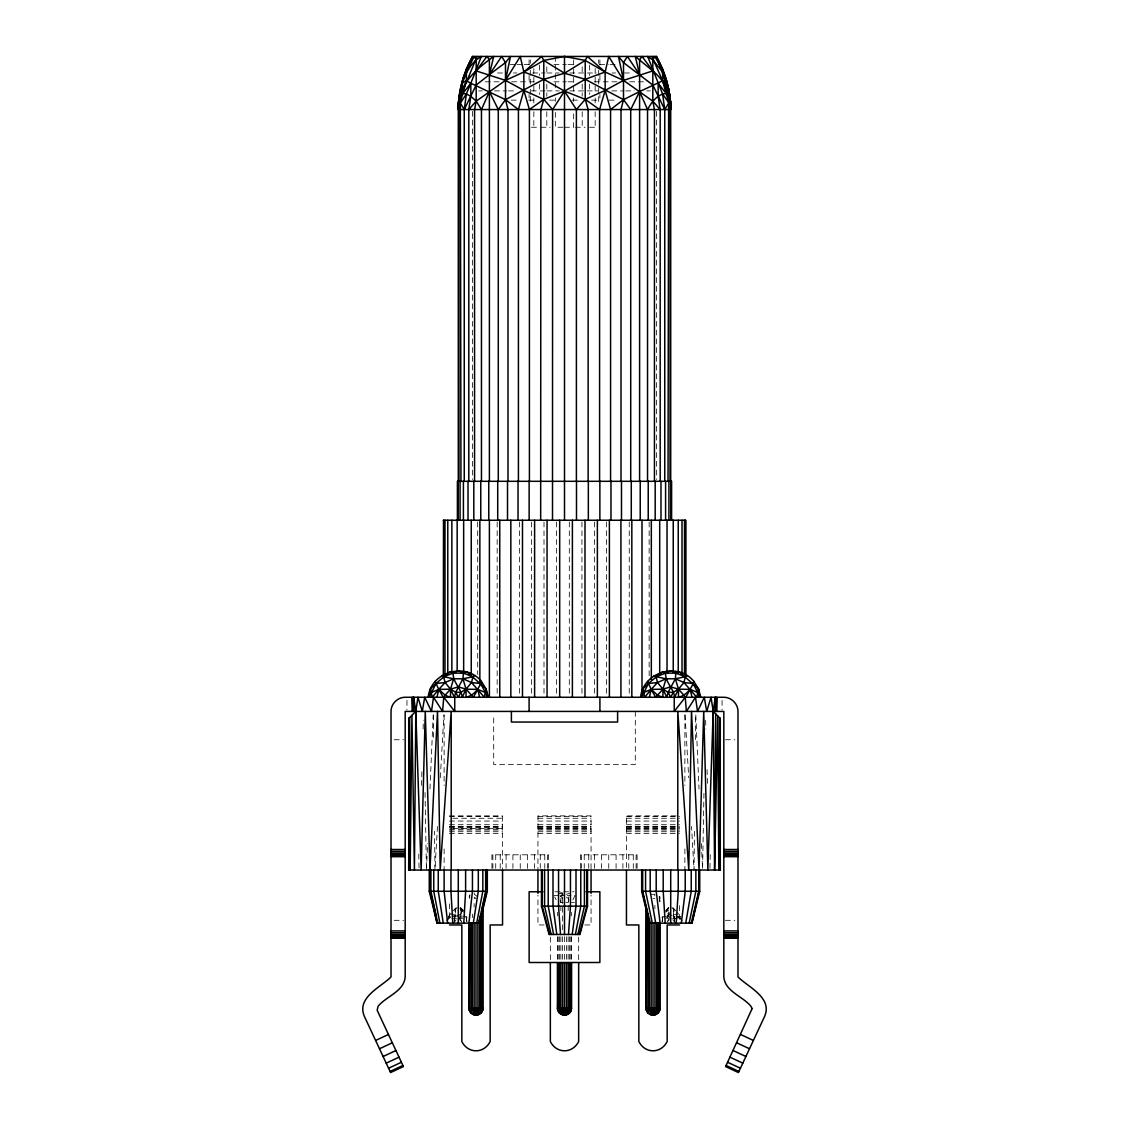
<?xml version="1.0" encoding="UTF-8"?>
<svg xmlns="http://www.w3.org/2000/svg" width="1129" height="1129" viewBox="0 0 1129 1129"><rect width="100%" height="100%" fill="white"/><g stroke="black" fill="none" stroke-linecap="round" stroke-linejoin="round"><path stroke-width="0.75" stroke-dasharray="5 3.75" d="M694.434 831.269L694.039 870.036L691.527 826.47M695.365 739.622L695.605 714.953M702.605 868.272L703.96 792.502M466.263 917.242L466.841 921.673M709.943 868.272L710.24 854.173M454.197 921.673L455.693 909.861M670.541 911.343L667.959 915.774L669.328 918.724L667.62 918.724L668.114 909.861L665.334 910.976M421.498 785.445L421.95 769.583M423.107 729.052L423.361 720.246M668.114 909.861L665.828 912.077L668.114 909.861L668.89 917.242M426.423 870.036L427.581 843.603M429.966 788.973L433.197 714.953M469.664 898.402L469.862 894.86L468.902 898.402L469.664 898.402L469.156 896.567M437.473 826.47L434.961 870.036L434.566 831.269M440.296 777.655L443.923 714.911M662.116 921.49L662.892 916.508M461.874 909.861L460.11 917.242M674.676 920.191L673.448 914.292L674.295 909.861L671.713 907.66M662.158 921.673L662.737 917.242M454.324 920.191L455.551 914.292L454.705 909.861L457.287 907.66M568.847 899.771L568.113 902.607L564.5 902.607M568.127 910.595L568.593 896.708L566.193 894.309L569.51 893.392M660.098 901.888L659.138 894.86L659.336 901.888M461.267 920.925L459.672 918.724L461.041 915.774L460.886 909.861L458.289 905.444M572.911 899.771L575.028 895.523L567.224 895.523M454.197 917.736L455.523 915.774L448.425 916.508L452.009 912.077M665.955 918.724L667.959 915.774L674.281 916.353M446.774 920.925L449.384 917.242L455.523 915.774M448.58 919.161L450.471 916.508M453.703 923.141L456.102 919.825M667.733 920.925L669.328 918.724M666.618 910.496L668.918 907.66M666.124 910.27L668.41 907.857L665.997 910.157M667.183 922.04L669.314 919.825M452.912 910.976L456.13 907.66M666.406 909.861L668.566 907.66M562.623 929.76L562.623 898.402L560.873 898.402L560.407 896.708L562.807 894.309L562.665 891.557L559.49 893.392L562.807 894.309L563.202 896.468L560.873 898.402L560.873 910.595M446.491 920.008L449.384 917.242L453.533 918.724M457.937 918.724L461.041 915.774L458.459 911.343M675.467 918.724L680.575 916.508L676.991 912.077M456.906 915.393L461.027 914.292L460.886 909.861L463.666 910.976L460.434 907.66M661.806 917.242L666.42 916.141M454.719 916.353L461.041 915.774L463.045 918.724M510.096 64.508L515.36 64.508M517.11 64.508L522.374 64.508M524.138 64.508L529.402 64.508M553.972 64.508L566.25 64.508M568.014 64.508L575.028 64.508M599.598 64.508L608.376 64.508M610.126 64.508L615.404 64.508M497.508 72.976L504.55 72.976M513.37 72.976L516.899 72.976M532.761 72.976L545.109 72.976M546.873 72.976L559.208 72.976M569.792 72.976L585.655 72.976M587.419 72.976L596.239 72.976M612.101 72.976L615.63 72.976M624.45 72.976L631.492 72.976M485.244 81.81L499.328 81.81M511.663 81.81L534.553 81.81M553.93 81.81L566.264 81.81M568.028 81.81L575.07 81.81M594.447 81.81L617.337 81.81M629.672 81.81L643.756 81.81M478.724 90.899L482.224 90.899M494.474 90.899L506.738 90.899M508.487 90.899L517.237 90.899M531.237 90.899L545.251 90.899M547 90.899L559.25 90.899M569.75 90.899L585.499 90.899M587.263 90.899L597.763 90.899M611.763 90.899L624.012 90.899M625.762 90.899L634.526 90.899M646.776 90.899L650.276 90.899M511.197 100.142L519.933 100.142M528.682 100.142L537.418 100.142M549.64 100.142L556.639 100.142M572.361 100.142L579.36 100.142M591.582 100.142L600.318 100.142M609.067 100.142L617.803 100.142M531.477 127.252L539.464 127.252M540.932 127.252L550.218 127.252M562.976 127.252L555.341 127.252L555.341 111.715M564.5 127.252L573.659 127.252L573.659 111.715M575.367 127.252L585.132 127.252M589.536 127.252L597.523 127.252M394.162 739.749L403.603 739.749M725.397 739.749L734.838 739.749M449.441 815.872L502.546 815.872L502.546 868.723M676.144 815.872L626.454 815.872L626.454 868.723M449.441 816.479L502.546 816.479M537.94 816.479L591.06 816.479M626.454 816.479L679.559 816.479M452.856 818.243L502.546 818.243M537.94 818.243L591.06 818.243M626.454 818.243L679.559 818.243M449.441 821.051L502.546 821.051M537.94 821.051L591.06 821.051M626.454 821.051L679.559 821.051M449.441 824.72L502.546 824.72M537.94 824.72L591.06 824.72M626.454 824.72L679.559 824.72M449.441 826.484L502.546 826.484M537.94 826.484L591.06 826.484M626.454 826.484L676.144 826.484M449.441 826.738L502.546 826.738M537.94 826.738L591.06 826.738M626.454 826.738L679.559 826.738M449.441 827.444L502.546 827.444M537.94 827.444L591.06 827.444M626.454 827.444L679.559 827.444M452.856 828.559L502.546 828.559M537.94 828.559L591.06 828.559M626.454 828.559L679.559 828.559M449.441 828.996L502.546 828.996M537.94 828.996L591.06 828.996M626.454 828.996L676.144 828.996M449.441 830.027L502.546 830.027M537.94 830.027L591.06 830.027M626.454 830.027L679.559 830.027M449.441 831.734L502.546 831.734M537.94 831.734L591.06 831.734M626.454 831.734L679.559 831.734M449.441 833.569L502.546 833.569M537.94 833.569L591.06 833.569M626.454 833.569L679.559 833.569M555.016 891.769L573.984 891.769M651.32 894.309L654.707 894.309L654.947 897.103L653.014 898.402L654.891 898.402M553.972 895.523L559.053 895.523M560.407 895.523L564.5 895.523M474.109 898.402L475.986 898.402L474.053 897.103M563.3 902.607L560.887 902.607L560.153 899.771M571.486 902.607L574.393 902.607M451.12 914.292L455.551 914.292M673.448 914.292L677.88 914.292M451.868 918.724L456.426 918.724M459.672 918.724L461.38 918.724L461.041 915.774M672.574 918.724L677.132 918.724M394.162 920.318L403.603 920.318M725.397 920.318L734.838 920.318M544.136 924.961L537.94 924.961L537.94 895.085M584.864 924.961L591.06 924.961L591.06 895.085M673.307 909.861L673.477 915.774L680.575 916.508M560.407 896.708L562.567 897.103L562.623 898.402M674.803 921.673L673.477 915.774L679.616 917.242L682.509 920.008M462.58 916.141L467.194 917.242M672.094 915.393L667.973 914.292L667.126 909.861M477.285 896.468L474.293 894.309L474.152 891.557M566.433 897.103L568.127 898.402M448.425 916.508L449.384 917.242M667.959 915.774L671.063 918.724M463.003 910.157L460.646 907.801L462.876 910.27M672.87 907.66L676.088 910.976M459.686 919.825L461.817 922.04M560.958 892.263L562.807 894.309M460.082 907.66L462.382 910.496M672.898 919.825L675.297 923.141M680.42 919.161L678.529 916.508L679.051 919.825M679.616 917.242L682.226 920.925M673.477 915.774L674.803 917.736M554.678 896.948L556.089 899.771M466.108 916.508L466.884 921.49M659.844 896.567L660.098 898.402M685.077 714.911L688.704 777.655M695.803 714.953L699.034 788.973M701.419 843.603L702.506 868.272M705.639 720.246L705.893 729.052M707.05 769.583L707.502 785.445M418.76 854.173L419.057 868.272M425.04 792.502L426.395 868.272M433.395 714.953L433.635 739.622M722.052 700.417L722.052 709.859M684.88 714.953L684.88 785.445M684.88 848.895L684.88 870.036M679.559 905.627L679.559 919.683M656.485 111.319L656.485 479.543M654.891 905.373L654.891 908.859M649.147 521.993L649.147 677.993M637.081 868.342L637.081 854.808L580.433 854.808L580.433 870.036M636.107 854.808L636.107 868.342M635.302 711.425L635.302 764.531L493.698 764.531L493.698 714.855M633.284 854.808L633.284 868.342M629.248 521.993L629.248 695.506M628.782 854.808L628.782 868.342M622.912 854.808L622.912 868.342M616.081 854.808L616.081 868.342M608.757 854.808L608.757 868.342M606.513 521.993L606.513 695.506M601.418 854.808L601.418 868.342M599.908 59.908L599.908 65.087M599.908 75.445L599.908 84.082M599.908 94.441L599.908 97.898M598.695 59.908L598.695 63.365M598.695 70.266L598.695 103.078M595.166 68.544L595.166 90.997M595.166 97.898L595.166 103.078M595.166 111.715L595.166 127.252M594.588 854.808L594.588 868.342M594.39 521.993L594.39 695.506M591.06 868.723L591.06 815.872L537.94 815.872L537.94 868.723M589.536 65.087L589.536 75.445M589.536 84.082L589.536 94.441M588.731 854.808L588.731 868.342M584.229 854.808L584.229 868.342M582.197 66.809L582.197 75.445M582.197 84.082L582.197 96.177M582.197 111.715L582.197 127.252M581.943 521.993L581.943 695.506M581.393 854.808L581.393 868.342M578.655 937.141L578.655 961.499M573.659 59.908L573.659 90.997M573.659 97.898L573.659 101.356M571.584 912.345L571.584 915.817M571.584 936.731L571.584 961.118M570.822 936.731L570.822 961.118M569.651 936.731L569.651 961.118M569.312 521.993L569.312 695.506M568.127 936.731L568.127 961.118M566.377 936.731L566.377 961.118M564.5 936.731L564.5 961.118M562.623 936.731L562.623 961.118M560.873 936.731L560.873 961.118M559.349 936.731L559.349 961.118M558.178 936.731L558.178 961.118M557.416 912.345L557.416 915.817M557.416 936.731L557.416 961.118M556.611 521.993L556.611 695.506M555.341 56.45L555.341 90.997M555.341 97.898L555.341 101.356M550.345 937.141L550.345 961.499M548.567 868.342L548.567 854.808L491.919 854.808L491.919 870.036M547.607 854.808L547.607 868.342M546.803 66.809L546.803 75.445M546.803 84.082L546.803 96.177M546.803 111.715L546.803 127.252M544.771 854.808L544.771 868.342M544.009 521.993L544.009 695.506M540.269 854.808L540.269 868.342M539.464 65.087L539.464 75.445M539.464 84.082L539.464 94.441M534.412 854.808L534.412 868.342M533.834 68.544L533.834 90.997M533.834 97.898L533.834 103.078M533.834 111.715L533.834 127.252M531.632 521.993L531.632 695.506M530.305 59.908L530.305 63.365M530.305 70.266L530.305 87.54M530.305 89.262L530.305 94.441M530.305 96.177L530.305 103.078M529.092 59.908L529.092 65.087M529.092 75.445L529.092 84.082M529.092 94.441L529.092 97.898M527.582 854.808L527.582 868.342M520.243 854.808L520.243 868.342M519.608 521.993L519.608 695.506M512.919 854.808L512.919 868.342M506.088 854.808L506.088 868.342M500.218 854.808L500.218 868.342M497.169 521.993L497.169 695.506M495.716 854.808L495.716 868.342M492.893 854.808L492.893 868.342M477.68 521.993L477.68 674.479M474.109 903.623L474.109 907.109M472.515 111.319L472.515 479.543M472.359 914.081L472.359 917.567M449.441 903.863L449.441 917.919M444.12 714.953L444.12 785.445M444.12 848.895L444.12 870.036M406.948 700.417L406.948 709.859M463.313 912.077L460.886 909.861L463.172 912.077"/><path stroke-width="1.5" d="M719.737 765.363L720.034 718.27L720.274 870.036L408.726 870.036L408.726 718.51L415.797 711.425L417.956 697.27L422.288 711.425L424.702 697.27L431.476 711.425L433.508 697.27L442.596 711.425L443.753 697.27L454.747 711.425L454.747 697.27M674.253 697.27L674.253 711.425L685.247 697.27L686.404 711.425L695.492 697.27L697.524 711.425L704.298 697.27L706.712 711.425L711.044 697.27L713.203 711.425L714.586 870.036L715.687 713.909M412.268 711.425L412.268 697.27L412.664 711.425L413.708 697.27L415.797 711.425L414.414 870.036L411.93 715.306L410.166 870.036L408.966 718.27L408.726 870.036L409.248 717.988L409.262 721.473M715.151 711.425L715.292 697.27L713.203 711.425L707.841 870.036L703.734 711.425L699.034 870.036L691.498 711.425L688.789 870.036L677.795 711.425L677.795 870.036M714.586 870.036L717.677 715.899L718.834 870.036L719.625 717.861L720.274 870.036L720.274 718.51L713.203 711.425M670.711 481.307L670.711 109.555C670.697 90.983 665.517 72.524 656.288 56.45L472.684 56.45C463.469 72.538 458.332 90.983 458.289 109.555L458.289 481.307M477.087 56.45L460.322 96.727L458.318 108.102L462.862 79.312L472.712 56.45C463.539 72.552 458.487 90.997 458.289 109.555L670.711 109.555C670.64 90.997 665.376 72.595 656.316 56.45L659.477 64.226M487.319 870.036L487.319 891.275L479.529 923.141L437.05 923.141L429.966 891.275L429.966 870.036L437.502 711.425L440.211 870.036L451.205 711.425L451.205 870.036M483.071 905.373L483.071 1008.155C483.156 1012.642 478.47 1016.241 474.152 1014.999L474.109 922.788M571.584 962.854L571.584 1008.155C571.669 1012.642 566.984 1016.241 562.665 1014.999L562.623 962.854M660.098 922.788L660.098 1008.155C660.169 1012.642 655.483 1016.241 651.179 1014.999L651.137 922.788M463.779 923.141L465.614 891.275L465.614 870.036M464.245 481.307L464.245 109.555L476.184 85.042L489.393 74.655L493.712 56.45C476.128 69.222 456.568 85.606 458.289 109.555L466.376 80.808L466.376 68.911M676.215 923.141L678.233 891.275L678.233 870.036M568.494 934.473L570.455 906.15L570.455 870.036M488.377 697.27L486.049 688.845L466.94 671.967L463.384 673.138L462.946 678.783L466.037 689.17L466.079 697.27C473.799 695.436 479.148 688.761 481.42 681.422C465.727 661.552 430.474 672.037 428.187 697.27M700.813 697.27L698.484 688.845L679.362 671.967L675.805 673.138L675.382 678.783L678.458 689.17L678.501 697.27C686.22 695.436 691.569 688.761 693.841 681.422C678.148 661.552 642.895 672.037 640.623 697.27M458.572 103.064L458.797 102.189L458.318 108.102L460.322 96.727L470.835 83.25L481.349 56.45C466.206 65.172 461.803 83.165 458.797 99.14M651.913 56.45L662.624 80.808L670.203 107.932L670.047 481.307M668.043 481.307L668.678 92.79L660.733 67.345M460.053 94.497L458.416 104.743L460.322 92.79L460.957 481.307M468.902 923.141L472.444 891.275L472.444 870.036M681.337 923.141L685.232 891.275L685.232 870.036M572.205 934.473L576.002 906.15L576.002 870.036M462.862 93.453L466.376 94.003L464.245 109.555L460.322 103.148L466.376 94.003L470.835 83.25L466.376 80.808L462.862 82.657M458.318 108.102L458.797 104.828L460.322 103.148L458.416 107.565L460.957 109.555M458.416 104.743L458.797 102.189L458.416 107.565M468.803 481.307L468.803 109.555L470.835 96.304L470.835 83.25L505.496 99.662L518.423 109.555L518.423 481.307M463.384 673.138L458.289 670.711L453.195 673.138C452.588 682.226 461.352 688.337 462.213 697.27L466.037 689.17L471.499 682.523L472.924 676.737L462.946 678.783L453.618 678.783L445.08 682.523L436.006 683.497L430.516 688.845L429.218 697.27L436.006 683.497L449.638 671.967L453.195 673.138L463.384 673.138L472.924 676.737L474.872 675.65M675.805 673.138L670.711 670.711L665.616 673.138C665.023 682.226 673.773 688.337 674.634 697.27L678.458 689.17L683.92 682.523L685.359 676.737L675.382 678.783L666.054 678.783L657.501 682.523L648.427 683.497L642.951 688.845L641.639 697.27L648.427 683.497L662.06 671.967L665.616 673.138L675.805 673.138L685.359 676.737L687.293 675.65M473.305 923.141L478.315 891.275L478.315 870.036M685.726 923.141L691.244 891.275L691.244 870.036M575.409 934.473L580.772 906.15L580.772 870.036M476.678 923.141L482.817 891.275L482.817 870.036M441.707 675.65L443.641 676.737L445.08 682.523L450.542 689.17L454.366 697.27L455.679 692.303L462.946 678.783L471.499 682.523L484.355 697.27L486.049 688.845L481.42 681.422M654.128 675.65L656.076 676.737L657.501 682.523L662.963 689.17L666.787 697.27L668.114 692.303L675.382 678.783L683.92 682.523L696.776 697.27L698.484 688.845L693.841 681.422M689.113 923.141L695.859 891.275L695.859 870.036M478.809 923.141L485.639 891.275L485.639 870.036M437.008 697.27L438.758 689.396L445.08 682.523M479.529 923.141L486.613 891.275L486.613 870.036M649.429 697.27L651.179 689.396L657.501 682.523M641.681 870.036L641.681 891.275L649.471 923.141L691.95 923.141L698.668 892.954M577.85 934.473L584.427 906.15L584.427 870.036M479.204 921.462L480.785 914.758M481.575 911.399L486.331 891.275L486.331 870.036M691.23 923.141L698.752 891.275L698.752 870.036M691.95 923.141L699.74 891.275L699.74 870.036M579.403 934.473L586.727 906.15L586.727 870.036M587.517 870.036L587.517 906.15L579.925 934.473L549.075 934.473L541.483 906.15L541.483 870.036M474.152 1014.999L470.976 1013.165L472.359 1008.155L472.359 922.788M562.665 1014.999L559.49 1013.165L560.873 1008.155L560.873 962.854M651.179 1014.999L648.004 1013.165L649.373 1008.155L649.373 919.302M479.627 919.302L479.627 1008.155L480.996 1013.165L477.68 1012.247L470.976 1013.165L469.156 1009.989L469.664 922.788M568.127 962.854L568.127 1008.155L569.51 1013.165L566.193 1012.247L559.49 1013.165L557.655 1009.989L558.178 962.854M656.641 922.788L656.641 1008.155L658.024 1013.165L654.707 1012.247L648.004 1013.165L646.169 1009.989L646.691 908.859M518.423 109.555L523.856 90.419L523.856 72.002L520.257 56.45L505.496 80.385L476.184 101.158L468.803 109.555M599.584 481.307L599.584 109.555L605.144 90.419L605.144 72.002L608.743 56.45L623.504 80.385L652.816 101.158L660.197 109.555L660.197 481.307M468.267 67.345L466.376 72.002L474.194 56.45L476.184 59.922L476.184 101.158L474.561 109.555L474.561 481.307M469.523 64.226L472.684 56.45M481.462 481.307L481.462 109.555L489.393 91.576L498.284 109.555L498.284 481.307M630.716 481.307L630.716 109.555L639.607 91.576L662.624 80.808L666.138 82.657L670.428 101.892L668.89 93.834M486.049 688.845L487.361 697.27L485.343 692.5L477.821 689.396L466.037 689.17L460.886 692.303L458.289 697.27L455.679 692.303L450.542 689.17L438.758 689.396L431.236 692.5L432.224 697.27L438.758 689.396L435.159 681.422M698.484 688.845L699.782 697.27L697.764 692.5L690.242 689.396L678.458 689.17L673.321 692.303L670.711 697.27L668.114 692.303L662.963 689.17L651.179 689.396L643.657 692.5L644.645 697.27L651.179 689.396L647.58 681.422M588.138 481.307L588.138 109.555L585.217 99.352L585.217 60.444L587.334 56.45L605.144 72.002L623.504 80.385L652.816 70.915C662.751 79.312 670.838 91.28 670.584 104.743L668.678 92.79L670.584 104.743M668.043 109.555L670.682 107.382C670.457 89.106 664.092 71.988 654.806 56.45L652.816 59.922L652.816 101.158L654.439 109.555L654.439 481.307M482.309 908.859L482.309 1008.155L477.68 1012.247L475.986 1015.239L474.293 1012.247L469.664 1008.155L469.862 1011.697L471.908 1009.848L477.285 1010.088L479.627 1008.155M570.822 962.854L570.822 1008.155L566.193 1012.247L564.5 1015.239L562.807 1012.247L558.178 1008.155L558.361 1011.697L560.407 1009.848L565.798 1010.088L568.127 1008.155M659.336 922.788L659.336 1008.155L654.707 1012.247L653.014 1015.239L651.32 1012.247L646.691 1008.155L646.875 1011.697L648.921 1009.848L654.312 1010.088L656.641 1008.155M475.986 922.788L475.986 1008.155L480.079 1009.848L481.137 1008.155L481.137 914.081M564.5 962.854L564.5 1008.155L568.593 1009.848L569.651 1008.155L569.651 962.854M653.014 922.788L653.014 1008.155L657.092 1009.848L658.151 1008.155L658.151 922.788M647.538 481.307L647.538 109.555C651.461 102.358 657.219 94.144 666.138 93.453L668.678 96.727L670.682 108.102L668.678 96.727L662.624 80.808L662.624 68.911M552.504 520.243L552.603 109.555L564.5 91.11L585.217 79.312L605.144 72.002L585.217 60.444L564.5 56.45L543.783 60.444L523.856 72.002L505.496 80.385L476.184 70.915L486.924 56.45L489.393 59.752L489.393 481.307M498.284 109.555L505.496 99.662L543.783 79.312L564.5 73.23L585.217 60.444M576.397 481.307L576.397 109.555L585.217 99.352L605.144 90.419L623.504 80.385L618.48 56.45L623.504 62.575L652.816 85.042L664.755 109.555L664.755 481.307M472.444 1014.279L477.285 1010.088L475.986 1008.155L474.053 1009.453L472.359 1008.155M560.958 1014.279L565.798 1010.088L564.5 1008.155L562.567 1009.453L560.873 1008.155M649.471 1014.279L654.312 1010.088L653.014 1008.155L651.066 1009.453L649.373 1008.155M610.577 481.307L610.577 109.555L623.504 99.662L639.607 91.576L647.538 109.555M529.416 481.307L529.416 109.555L543.783 99.352L564.5 91.11L585.217 99.352L599.584 109.555M375.618 1040.458L388.447 1034.474M379.485 1048.77L392.327 1042.787M383.098 1056.504L395.926 1050.52M386.189 1063.151L399.031 1057.167M388.574 1068.246L401.402 1062.262M390.069 1071.463L402.898 1065.466M453.195 673.138L443.641 676.737L453.618 678.783L450.542 689.17L450.499 697.27L445.306 695.337L438.758 689.396L443.245 697.27L450.542 689.17L458.289 686.869L466.037 689.17L473.333 697.27L477.821 689.396L479.571 697.27M665.616 673.138L656.076 676.737L666.054 678.783L662.963 689.17L662.921 697.27L657.741 695.337L651.179 689.396L655.667 697.27L662.963 689.17L670.711 686.869L678.458 689.17L685.755 697.27L690.242 689.396L691.992 697.27M443.33 520.243L685.67 520.243L685.67 676.229M455.679 692.303L460.886 692.303M668.114 692.303L673.321 692.303M391.015 849.502L405.184 849.502M723.816 849.502L737.985 849.502M391.015 851.337L405.184 851.337M723.816 851.337L737.985 851.337M391.015 853.044L405.184 853.044M723.816 853.044L737.985 853.044M391.015 854.512L405.184 854.512M723.816 854.512L737.985 854.512M391.015 855.641L405.184 855.641M723.816 855.641L737.985 855.641M391.015 856.346L405.184 856.346M723.816 856.346L737.985 856.346M391.015 856.586L405.184 856.586M723.816 856.586L737.985 856.586M429.26 870.036L429.26 891.275L487.319 891.275M641.681 891.275L699.74 891.275M542.936 891.769L529.134 891.769L529.134 962.501L599.866 962.501L599.866 891.769L586.064 891.769M541.483 906.15L587.517 906.15M449.441 924.961L461.832 924.961L461.832 1041.545C468.013 1053.865 483.96 1053.865 490.155 1041.545L490.155 924.961L502.546 924.961L502.546 870.473M679.559 924.961L667.168 924.961L667.168 1041.545C660.987 1053.865 645.04 1053.865 638.845 1041.545L638.845 924.961L626.454 924.961L626.454 870.473M391.015 930.931L405.184 930.931M723.816 930.931L737.985 930.931M391.015 932.766L405.184 932.766M723.816 932.766L737.985 932.766M391.015 934.473L405.184 934.473M723.816 934.473L737.985 934.473M391.015 935.941L405.184 935.941M723.816 935.941L737.985 935.941M391.015 937.07L405.184 937.07M723.816 937.07L737.985 937.07M391.015 937.776L405.184 937.776M723.816 937.776L737.985 937.776M391.015 938.016L405.184 938.016M723.816 938.016L737.985 938.016M468.902 922.788L468.902 1008.155L483.071 1008.155M557.416 962.854L557.416 1008.155L571.584 1008.155M645.929 905.373L645.929 1008.155L660.098 1008.155M683.92 682.523L692.994 683.497L697.764 692.5M471.499 682.523L480.573 683.497L485.343 692.5M507.994 481.307L507.994 109.555L505.496 99.662L505.496 62.575L501.615 56.45L489.393 74.655L505.496 62.575L510.52 56.45L505.496 80.385L523.856 90.419L543.783 99.352L552.603 109.555M740.553 1034.474L753.382 1040.458M736.672 1042.787L749.515 1048.77M733.074 1050.52L745.902 1056.504M729.969 1057.167L742.811 1063.151M727.598 1062.262L740.426 1068.246M726.102 1065.466L738.93 1071.463M576.397 109.555L564.5 91.11L543.783 79.312L523.856 72.002L541.666 56.45L543.783 60.444L564.5 73.23L585.217 79.312L623.504 99.662L630.716 109.555M466.376 94.003L470.835 96.304L476.184 101.158L481.462 109.555M657.092 1009.848L659.138 1011.697L659.336 1008.155L659.844 1009.989M568.593 1009.848L570.639 1011.697L570.822 1008.155L571.345 1009.989M480.079 1009.848L482.125 1011.697L482.309 1008.155L482.831 1009.989M670.682 108.102L670.203 102.189L670.682 108.102L670.203 104.828L662.624 94.003L647.651 56.45L652.816 59.922L662.624 72.002L656.288 56.45M654.312 1010.088L656.556 1014.279M565.798 1010.088L568.042 1014.279M477.285 1010.088L479.529 1014.279M666.138 93.453L658.165 83.25L658.165 96.304L660.197 109.555M648.921 1009.848L647.863 1008.155L647.863 914.081M560.407 1009.848L559.349 1008.155L559.349 962.854M471.908 1009.848L470.849 1008.155L470.849 922.788M670.203 107.932L670.711 109.555L668.678 103.148L664.755 109.555L662.624 94.003M523.856 90.419L529.416 109.555M605.144 90.419L610.577 109.555M549.597 934.473L542.273 906.15L542.273 870.036M429.26 891.275L437.05 923.141M650.191 923.141L642.669 891.275L642.669 870.036M436.189 916.438L430.248 891.275L430.248 870.036M551.15 934.473L544.573 906.15L544.573 870.036M642.387 891.275L649.471 923.141M437.77 923.141L430.925 891.275L430.925 870.036M652.322 923.141L645.576 891.275L645.576 870.036M642.951 688.845L643.657 692.5M430.516 688.845L431.236 692.5M439.887 923.141L433.762 891.275L433.762 870.036M668.283 90.602L666.138 79.312L666.138 82.657M553.591 934.473L548.228 906.15L548.228 870.036M668.678 96.727L670.203 104.828M655.695 923.141L650.191 891.275L650.191 870.036M443.274 923.141L438.264 891.275L438.264 870.036M668.89 94.413L669.568 99.281M670.005 102.527L670.682 107.382M668.678 88.838L670.428 101.892M556.795 934.473L552.998 906.15L552.998 870.036M645.929 1008.155L646.169 1009.989M557.416 1008.155L557.655 1009.989M468.902 1008.155L469.156 1009.989M660.098 923.141L656.203 891.275L656.203 870.036M447.663 923.141L444.12 891.275L444.12 870.036M458.797 107.932L458.953 481.307M715.292 697.27L716.336 711.425L716.732 697.27L716.732 711.425M670.203 102.189L670.584 107.565M560.506 934.473L558.545 906.15L558.545 870.036M665.221 923.141L663.203 891.275L663.203 870.036M452.785 923.141L450.951 891.275L450.951 870.036M654.707 1012.247L654.848 1014.999M566.193 1012.247L566.335 1014.999M477.68 1012.247L477.821 1014.999M654.947 1009.453L654.891 922.788M566.433 1009.453L566.377 962.854M477.934 1009.453L477.863 922.788M415.797 711.425L421.159 870.036L425.266 711.425L429.966 870.036M413.708 697.27L413.849 711.425M409.686 717.536L410.166 870.036M685.501 520.243L685.501 676.229M684.499 520.243L684.499 674.479M682.015 520.243L682.015 672.729M678.247 520.243L678.247 672.729M673.237 520.243L673.237 670.979M671.6 520.243L671.6 481.307L457.4 481.307L457.4 520.243M670.922 481.307L670.922 520.243M670.711 870.036L670.711 923.141M668.918 481.307L668.918 520.243M667.027 520.243L667.027 672.729M665.588 481.307L665.588 520.243M660.987 481.307L660.987 520.243M659.703 520.243L659.703 674.479M655.187 481.307L655.187 520.243M651.32 520.243L651.32 679.743M648.229 481.307L648.229 520.243M642.006 520.243L642.006 693.756M640.228 481.307L640.228 520.243M639.607 481.307L639.607 59.752L642.076 56.45L652.816 70.915L635.288 56.45L639.607 74.655L627.385 56.45L623.504 62.575L623.504 99.662L621.006 109.555L621.006 481.307M631.831 520.243L631.831 697.27M631.28 481.307L631.28 520.243M621.486 481.307L621.486 520.243M620.922 520.243L620.922 697.27M617.605 711.425L617.605 722.052L511.395 722.052L511.395 711.425M610.972 481.307L610.972 520.243M609.392 520.243L609.392 697.27M599.866 481.307L599.866 520.243M599.908 697.27L599.908 711.425M597.368 520.243L597.368 697.27M591.06 870.473L591.06 893.321M588.336 481.307L588.336 520.243M584.991 520.243L584.991 697.27M578.655 963.235L578.655 1041.545C572.474 1053.865 556.526 1053.865 550.345 1041.545L550.345 963.235M576.496 481.307L576.496 520.243M572.389 520.243L572.389 697.27M564.5 56.45L564.5 520.243M564.5 870.036L564.5 934.473M559.688 520.243L559.688 697.27M547.057 520.243L547.057 697.27M543.783 60.444L543.783 99.352L540.862 109.555L540.664 520.243M537.94 870.473L537.94 893.321M534.61 520.243L534.61 697.27M529.134 481.307L529.134 520.243M529.092 697.27L529.092 711.425M522.487 520.243L522.487 697.27M518.028 481.307L518.028 520.243M510.83 520.243L510.83 697.27M507.514 481.307L507.514 520.243M499.752 520.243L499.752 697.27M497.72 481.307L497.72 520.243M489.393 520.243L489.393 697.27M488.772 481.307L488.772 520.243M480.771 481.307L480.771 520.243M479.853 520.243L479.853 681.493M473.813 481.307L473.813 520.243M471.245 520.243L471.245 674.479M468.013 481.307L468.013 520.243M463.652 520.243L463.652 672.729M463.412 481.307L463.412 520.243M460.082 481.307L460.082 520.243M458.289 870.036L458.289 923.141M458.078 481.307L458.078 520.243M457.16 520.243L457.16 670.979M451.854 520.243L451.854 672.729M447.776 520.243L447.776 672.729M444.981 520.243L444.981 674.479M443.499 520.243L443.33 676.229M752.126 1008.592L725.594 1066.566L738.422 1072.55L764.672 1016.269C772.617 997.57 748.315 987.24 737.985 976.952L737.985 711.425C738.027 703.847 731.394 697.214 723.816 697.27L405.184 697.27C397.606 697.214 390.973 703.847 391.015 711.425L391.015 976.952C380.685 987.24 356.383 997.57 364.328 1016.269L390.578 1072.55L403.406 1066.566L377.171 1010.286L378.046 1006.334C386.09 996.272 404.055 991.558 405.184 976.952L405.184 711.425L723.816 711.425L723.816 976.952C724.945 991.558 742.91 996.272 750.954 1006.334L752.126 1008.592"/></g></svg>
